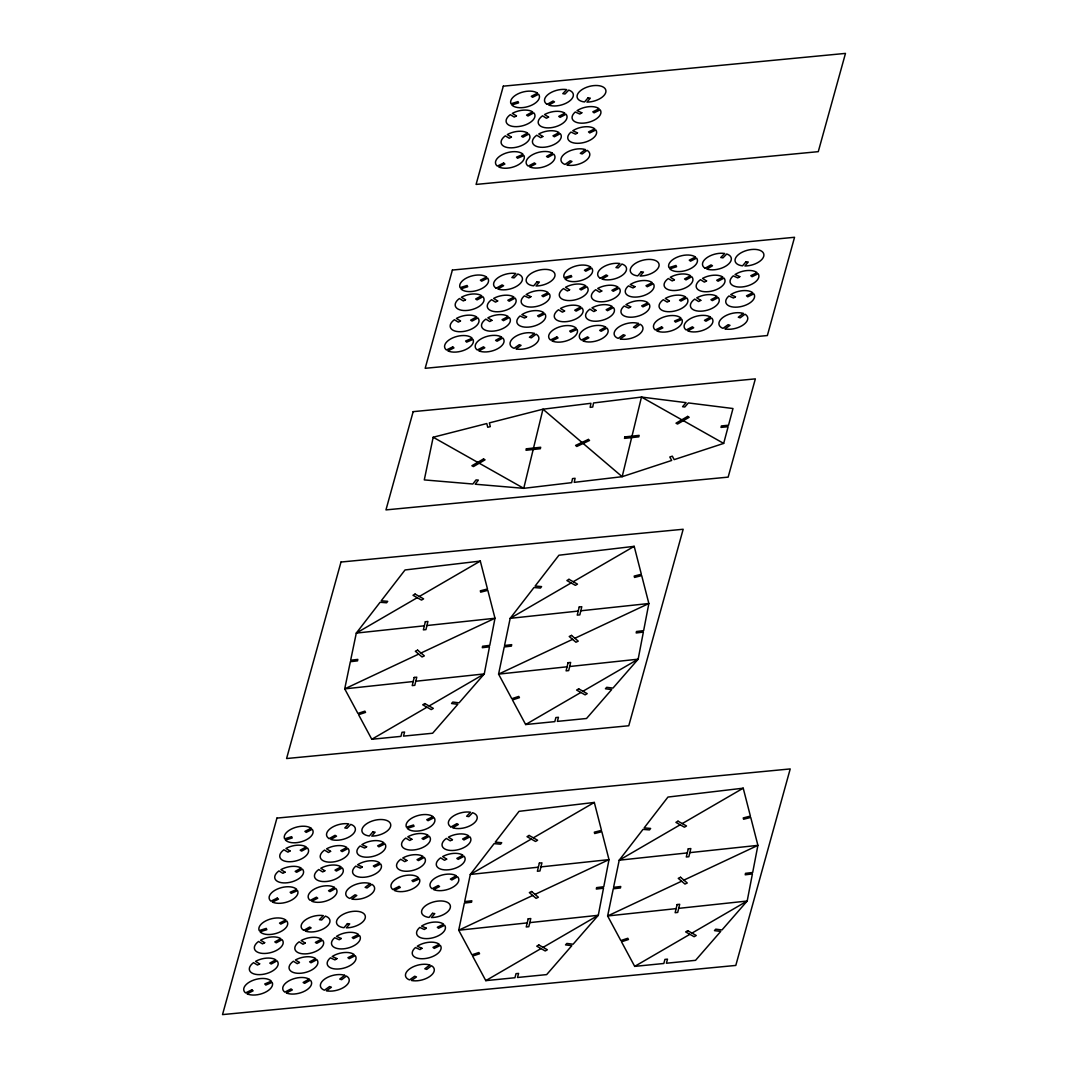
<?xml version="1.0" encoding="UTF-8"?>
<svg xmlns="http://www.w3.org/2000/svg" width="1068" height="1068" viewBox="0 0 1068 1068"><rect width="100%" height="100%" fill="white"/><g stroke="black" fill="none" stroke-linecap="round" stroke-linejoin="round"><path stroke-width="1.5" d="M433.181 437.239L424.29 479.906L472.857 484.018L476.034 479.906L478.371 480.093L475.193 484.218L523.747 488.33L571.66 482.656L572.515 478.597L575.091 478.29L574.25 482.349L622.163 476.688L671.665 460.455L669.81 456.997L672.319 456.169L674.175 459.627L723.677 443.407L728.136 426.693L720.993 427.4L721.394 425.932L728.523 425.224L732.982 408.523L688.366 402.93L684.815 407.015L682.545 406.721L686.097 402.649L641.481 397.069L593.514 402.97L592.74 407.028L590.15 407.349L590.938 403.29L542.971 409.204L489.358 422.888L490.319 426.613L487.742 427.28L486.794 423.542L433.181 437.239L477.703 462.351M631.642 437.613L622.163 476.688L583.168 443.46M632.002 436.144L641.481 397.069L681.811 419.804M533.186 449.494L523.747 488.33L479.238 463.218M533.533 448.026L542.971 409.204L581.953 442.432M417.254 597.693L356.298 633.084L350.651 660.238L357.82 659.397L357.526 660.852L350.357 661.706L344.71 688.86L357.913 713.437L364.882 711.155L365.55 712.396L358.581 714.692L371.784 739.27L400.927 736.373L402.009 732.288L404.585 732.034L403.49 736.119L432.633 733.235L457.825 704.306L451.537 703.518L452.805 702.05L459.093 702.837L484.271 673.921L489.491 646.821L482.309 647.702L482.589 646.247L489.771 645.352L494.991 618.252L487.822 590.337L480.667 592.166L480.32 590.818L487.475 588.989L480.306 561.074L405.039 569.965L381.236 600.777L387.724 601.337L386.576 602.806L380.101 602.259L356.298 633.084L424.356 625.808M419.35 596.465L480.306 561.074M571.126 582.954L510.17 618.345L504.537 645.499L511.706 644.658L511.398 646.113L504.229 646.968L498.582 674.122L511.786 698.699L518.768 696.416L519.435 697.658L512.453 699.954L525.656 724.531L554.799 721.634L555.894 717.549L558.457 717.295L557.376 721.381L586.519 718.497L611.697 689.568L605.409 688.78L606.691 687.311L612.979 688.099L638.157 659.183L643.363 632.082L636.194 632.964L636.475 631.508L643.644 630.614L648.863 603.513L641.694 575.599L634.539 577.428L634.192 576.079L641.347 574.25L634.192 546.335L558.924 555.226L535.121 586.038L541.596 586.586L540.461 588.067L533.973 587.52L510.17 618.345L578.229 611.07M573.236 581.726L634.192 546.335M371.784 739.27L426.973 707.203M429.082 705.988L484.271 673.921L415.786 681.25M525.656 724.531L580.859 692.465M582.954 691.25L638.157 659.183L569.658 666.512M531.263 839.061L470.307 874.452L464.673 901.606L471.842 900.765L471.535 902.22L464.366 903.074L458.719 930.228L471.923 954.805L478.891 952.522L479.559 953.764L472.59 956.06L485.793 980.638L514.936 977.741L516.031 973.656L518.594 973.402L517.499 977.487L546.656 974.603L571.834 945.674L565.546 944.886L566.828 943.431L573.102 944.219L598.294 915.289L603.5 888.189L596.331 889.07L596.611 887.615L603.78 886.72L609 859.62L601.831 831.705L594.676 833.534L594.329 832.186L601.484 830.357L594.315 802.442L519.048 811.333L495.258 842.145L501.733 842.705L500.585 844.187L494.11 843.627L470.307 874.452L538.365 867.176M533.359 837.833L594.315 802.442M680.169 824.79L619.213 860.194L613.566 887.348L620.735 886.493L620.441 887.962L613.272 888.803L607.625 915.97L620.828 940.548L627.797 938.265L628.465 939.506L621.496 941.789L634.699 966.38L663.842 963.483L664.923 959.398L667.5 959.144L666.405 963.229L695.548 960.332L720.74 931.416L714.452 930.629L715.72 929.16L722.008 929.948L747.186 901.032L752.406 873.918L745.224 874.812L745.504 873.344L752.686 872.463L757.906 845.362L750.737 817.434L743.582 819.263L743.235 817.928L750.39 816.099L743.221 788.184L667.954 797.062L644.151 827.887L650.639 828.434L649.491 829.916L643.016 829.369L619.213 860.194L687.271 852.918M682.265 823.575L743.221 788.184M485.793 980.638L540.995 948.571M543.091 947.356L598.294 915.289L529.795 922.619M634.699 966.38L689.888 934.313M691.997 933.098L747.186 901.032L678.701 908.361M547.123 104.357L553.037 101.019L554.532 101.901L548.818 105.131A14.765 7.69 -14.3 0 0 569.377 101.206A14.765 7.69 -14.3 0 0 568.75 90.112L564.999 94.011L562.809 93.65L566.681 89.619A14.765 7.69 -14.3 0 0 548.592 94.077A14.765 7.69 -14.3 0 0 546.963 104.263M496.206 288.24L502.107 284.902L503.615 285.783L497.902 289.027A14.765 7.69 -14.3 0 0 518.461 285.089A14.765 7.69 -14.3 0 0 517.833 273.995L514.082 277.894L511.892 277.533L515.764 273.501A14.765 7.69 -14.3 0 0 497.675 277.96A14.765 7.69 -14.3 0 0 496.046 288.146M600.296 278.281L606.21 274.93L607.705 275.824L601.992 279.055A14.765 7.69 -14.3 0 0 622.551 275.117A14.765 7.69 -14.3 0 0 621.923 264.023L618.172 267.921L615.982 267.561L619.854 263.529A14.765 7.69 -14.3 0 0 601.765 267.988A14.765 7.69 -14.3 0 0 600.136 278.174M705.107 268.242L711.008 264.891L712.503 265.785L706.789 269.016A14.765 7.69 -14.3 0 0 727.348 265.078A14.765 7.69 -14.3 0 0 726.721 253.984L722.969 257.882L720.78 257.522L724.665 253.49A14.765 7.69 -14.3 0 0 706.562 257.949A14.765 7.69 -14.3 0 0 704.947 268.135M329.144 838.634L335.058 835.296L336.553 836.177L330.84 839.408A14.765 7.69 -14.3 0 0 351.399 835.483A14.765 7.69 -14.3 0 0 350.771 824.389L347.02 828.287L344.831 827.927L348.702 823.895A14.765 7.69 -14.3 0 0 330.613 828.354A14.765 7.69 -14.3 0 0 328.984 838.54M450.976 826.966L456.877 823.628L458.372 824.509L452.672 827.74A14.765 7.69 -14.3 0 0 473.231 823.815A14.765 7.69 -14.3 0 0 472.603 812.721L468.852 816.62L466.663 816.259L470.534 812.227A14.765 7.69 -14.3 0 0 452.445 816.686A14.765 7.69 -14.3 0 0 450.816 826.872M303.753 930.361L309.653 927.024L311.148 927.905L305.435 931.136A14.765 7.69 -14.3 0 0 325.994 927.211A14.765 7.69 -14.3 0 0 325.38 916.117L321.628 920.015L319.439 919.655L323.31 915.623A14.765 7.69 -14.3 0 0 305.208 920.082A14.765 7.69 -14.3 0 0 303.592 930.268M537.498 93.17L531.277 96.294L532.585 97.281L538.606 94.251A14.765 7.69 -14.3 0 1 530.382 105.759A14.765 7.69 -14.3 0 1 511.799 104.971L518.594 102.862L518.02 101.593L510.985 103.756A14.765 7.69 -14.3 0 1 519.515 93.156A14.765 7.69 -14.3 0 1 537.284 93.009M486.581 277.053L480.36 280.176L481.668 281.164L487.689 278.134A14.765 7.69 -14.3 0 1 479.465 289.642A14.765 7.69 -14.3 0 1 460.882 288.854L467.677 286.745L467.103 285.476L460.068 287.652A14.765 7.69 -14.3 0 1 468.598 277.039A14.765 7.69 -14.3 0 1 486.367 276.892M590.671 267.08L584.45 270.204L585.758 271.192L591.779 268.161A14.765 7.69 -14.3 0 1 583.555 279.683A14.765 7.69 -14.3 0 1 564.972 278.882L571.767 276.786L571.193 275.504L564.158 277.68A14.765 7.69 -14.3 0 1 572.688 267.08A14.765 7.69 -14.3 0 1 590.457 266.933M695.468 257.041L689.247 260.165L690.555 261.153L696.59 258.122A14.765 7.69 -14.3 0 1 688.366 269.643A14.765 7.69 -14.3 0 1 669.769 268.842L676.578 266.746L675.991 265.465L668.955 267.641A14.765 7.69 -14.3 0 1 677.486 257.041A14.765 7.69 -14.3 0 1 695.255 256.894M311.135 828.247L304.901 831.371L306.222 832.359L312.243 829.329A14.765 7.69 -14.3 0 1 304.02 840.836A14.765 7.69 -14.3 0 1 285.423 840.049L292.231 837.953L291.644 836.671L284.609 838.847A14.765 7.69 -14.3 0 1 293.153 828.247A14.765 7.69 -14.3 0 1 310.921 828.1M432.967 816.579L426.733 819.703L428.054 820.691L434.075 817.661A14.765 7.69 -14.3 0 1 425.852 829.168A14.765 7.69 -14.3 0 1 407.255 828.381L414.064 826.272L413.476 825.003L406.441 827.179A14.765 7.69 -14.3 0 1 414.985 816.566A14.765 7.69 -14.3 0 1 432.74 816.419M285.73 919.975L279.509 923.099L280.817 924.087L286.838 921.057A14.765 7.69 -14.3 0 1 278.614 932.578A14.765 7.69 -14.3 0 1 260.031 931.777L266.826 929.681L266.252 928.399L259.217 930.575A14.765 7.69 -14.3 0 1 267.748 919.975A14.765 7.69 -14.3 0 1 285.516 919.828M418.696 654.097L344.71 688.86L413.209 681.531M420.992 653.015L494.991 618.252L426.933 625.528M572.582 639.358L498.582 674.122L567.081 666.792M574.878 638.277L648.863 603.513L580.805 610.789M532.705 895.465L458.719 930.228L527.218 922.899M535.015 894.383L609 859.62L540.942 866.896M681.611 881.207L607.625 915.97L676.124 908.628M683.907 880.125L757.906 845.362L689.848 852.638M683.346 420.659L723.677 443.407M414.197 677.446L412.221 685.603L414.784 685.336L416.774 677.179L414.197 677.446M568.069 662.707L566.093 670.864L568.67 670.597L570.646 662.44L568.069 662.707M624.847 436.905L624.5 438.374L638.798 436.839L639.145 435.37L624.847 436.905M528.206 918.814L526.23 926.971L528.807 926.704L530.783 918.547L528.206 918.814M677.112 904.556L675.136 912.713L677.699 912.432L679.689 904.276L677.112 904.556M425.344 621.723L423.369 629.88L425.945 629.613L427.921 621.456L425.344 621.723M526.39 448.8L526.03 450.269L540.328 448.734L540.688 447.265L526.39 448.8M579.23 606.984L577.241 615.141L579.817 614.874L581.793 606.717L579.23 606.984M539.353 863.091L537.378 871.261L539.954 870.981L541.93 862.824L539.353 863.091M688.259 848.833L686.283 856.99L688.847 856.723L690.836 848.553L688.259 848.833M340.999 562.035L286.584 758.534L628.772 725.759L683.173 529.261L340.999 562.035M276.932 818.101L222.518 1014.6L735.799 965.432L790.213 768.933L276.932 818.101M413.169 411.647L385.962 509.903L728.149 477.129L755.356 378.873L413.169 411.647M452.378 270.057L425.171 368.313L767.358 335.539L794.552 237.283L452.378 270.057M503.295 86.174L476.088 184.43L818.275 151.656L845.482 53.4L503.295 86.174M588.027 97.882L584.57 101.967A14.765 7.69 -14.3 0 1 583.275 88.831A14.765 7.69 -14.3 0 1 605.796 90.072A14.765 7.69 -14.3 0 1 586.959 102.101L590.31 98.149L588.027 97.882M537.111 281.765L533.653 285.85A14.765 7.69 -14.3 0 1 532.358 272.714A14.765 7.69 -14.3 0 1 554.879 273.955A14.765 7.69 -14.3 0 1 536.043 285.984L539.393 282.032L537.111 281.765M641.201 271.793L637.743 275.878A14.765 7.69 -14.3 0 1 636.448 262.741A14.765 7.69 -14.3 0 1 658.969 263.983A14.765 7.69 -14.3 0 1 640.132 276.011L643.483 272.06L641.201 271.793M746.011 261.753L742.54 265.839A14.765 7.69 -14.3 0 1 741.245 252.702A14.765 7.69 -14.3 0 1 763.767 253.944A14.765 7.69 -14.3 0 1 744.93 265.972L748.281 262.02L746.011 261.753M372.852 831.892L369.381 835.977A14.765 7.69 -14.3 0 1 368.1 822.841A14.765 7.69 -14.3 0 1 390.608 824.082A14.765 7.69 -14.3 0 1 371.784 836.11L375.135 832.159L372.852 831.892M347.447 923.62L343.989 927.705A14.765 7.69 -14.3 0 1 342.694 914.568A14.765 7.69 -14.3 0 1 365.216 915.81A14.765 7.69 -14.3 0 1 346.379 927.838L349.73 923.887L347.447 923.62M432.527 913.327L429.069 917.412A14.765 7.69 -14.3 0 1 427.774 904.276A14.765 7.69 -14.3 0 1 450.282 905.517A14.765 7.69 -14.3 0 1 431.459 917.545L434.809 913.594L432.527 913.327M585.291 149.573L580.338 153.338L582.22 153.966L587.013 150.321A14.765 7.69 -14.3 0 1 585.651 160.761A14.765 7.69 -14.3 0 1 566.988 165.046L571.994 161.482L570.192 160.787L565.012 164.472A14.765 7.69 -14.3 0 1 565.106 153.458A14.765 7.69 -14.3 0 1 585.291 149.573M534.374 333.456L529.408 337.221L531.303 337.848L536.096 334.204A14.765 7.69 -14.3 0 1 534.734 344.644A14.765 7.69 -14.3 0 1 516.071 348.929L521.077 345.364L519.275 344.67L514.095 348.355A14.765 7.69 -14.3 0 1 514.189 337.341A14.765 7.69 -14.3 0 1 534.374 333.456M638.464 323.484L633.498 327.249L635.393 327.889L640.186 324.245A14.765 7.69 -14.3 0 1 638.824 334.671A14.765 7.69 -14.3 0 1 620.161 338.957L625.167 335.392L623.365 334.711L618.185 338.396A14.765 7.69 -14.3 0 1 618.279 327.369A14.765 7.69 -14.3 0 1 638.464 323.484M743.261 313.445L738.308 317.223L740.191 317.85L744.983 314.206A14.765 7.69 -14.3 0 1 743.622 324.632A14.765 7.69 -14.3 0 1 724.958 328.917L729.978 325.353L728.162 324.672L722.983 328.357A14.765 7.69 -14.3 0 1 723.076 317.329A14.765 7.69 -14.3 0 1 743.261 313.445M370.102 883.583L365.149 887.348L367.045 887.975L371.838 884.331A14.765 7.69 -14.3 0 1 370.462 894.77A14.765 7.69 -14.3 0 1 351.813 899.056L356.819 895.491L355.017 894.797L349.823 898.482A14.765 7.69 -14.3 0 1 349.917 887.455A14.765 7.69 -14.3 0 1 370.102 883.583M344.71 975.311L339.757 979.076L341.64 979.703L346.433 976.059A14.765 7.69 -14.3 0 1 345.071 986.498A14.765 7.69 -14.3 0 1 326.407 990.784L331.414 987.219L329.611 986.525L324.432 990.21A14.765 7.69 -14.3 0 1 324.525 979.196A14.765 7.69 -14.3 0 1 344.71 975.311M429.79 965.018L424.824 968.783L426.719 969.41L431.512 965.766A14.765 7.69 -14.3 0 1 430.15 976.205A14.765 7.69 -14.3 0 1 411.487 980.491L416.493 976.926L414.691 976.232L409.511 979.917A14.765 7.69 -14.3 0 1 409.605 968.903A14.765 7.69 -14.3 0 1 429.79 965.018M581.806 112.767L579.831 114.049L575.278 111.993A14.765 7.69 -14.3 0 0 583.982 123.1A14.765 7.69 -14.3 0 0 600.176 109.857L594.075 112.821L592.807 111.82L599.108 108.749A14.765 7.69 -14.3 0 0 577.094 110.631L581.806 112.767M577.494 132.873L575.519 134.167L570.979 132.098A14.765 7.69 -14.3 0 0 579.684 143.219A14.765 7.69 -14.3 0 0 595.864 129.976L589.763 132.939L588.495 131.938L594.796 128.868A14.765 7.69 -14.3 0 0 572.795 130.75L577.494 132.873M530.889 296.65L528.914 297.932L524.361 295.876A14.765 7.69 -14.3 0 0 533.066 306.983A14.765 7.69 -14.3 0 0 549.259 293.74L543.158 296.704L541.89 295.702L548.191 292.632A14.765 7.69 -14.3 0 0 526.177 294.528L530.889 296.65M526.577 316.755L524.602 318.05L520.049 315.994A14.765 7.69 -14.3 0 0 528.767 327.102A14.765 7.69 -14.3 0 0 544.947 313.858L538.846 316.822L537.578 315.821L543.879 312.75A14.765 7.69 -14.3 0 0 521.878 314.633L526.577 316.755M634.979 286.678L633.004 287.959L628.451 285.904A14.765 7.69 -14.3 0 0 637.155 297.011A14.765 7.69 -14.3 0 0 653.349 283.768L647.248 286.745L645.98 285.73L652.281 282.66A14.765 7.69 -14.3 0 0 630.267 284.555L634.979 286.678M630.667 306.796L628.692 308.078L624.153 306.022A14.765 7.69 -14.3 0 0 632.857 317.129A14.765 7.69 -14.3 0 0 649.037 303.886L642.936 306.85L641.668 305.849L647.969 302.778A14.765 7.69 -14.3 0 0 625.968 304.66L630.667 306.796M739.777 276.639L737.801 277.92L733.262 275.864A14.765 7.69 -14.3 0 0 741.966 286.972A14.765 7.69 -14.3 0 0 758.146 273.728L752.046 276.705L750.777 275.691L757.078 272.62A14.765 7.69 -14.3 0 0 735.078 274.516L739.777 276.639M735.465 296.757L733.502 298.039L728.95 295.983A14.765 7.69 -14.3 0 0 737.654 307.09A14.765 7.69 -14.3 0 0 753.834 293.847L747.747 296.811L746.479 295.809L752.78 292.739A14.765 7.69 -14.3 0 0 730.766 294.621L735.465 296.757M366.618 846.777L364.655 848.059L360.103 846.003A14.765 7.69 -14.3 0 0 368.807 857.11A14.765 7.69 -14.3 0 0 384.987 843.867L378.9 846.831L377.631 845.829L383.933 842.759A14.765 7.69 -14.3 0 0 361.918 844.641L366.618 846.777M362.319 866.882L360.343 868.164L355.791 866.108A14.765 7.69 -14.3 0 0 364.495 877.229A14.765 7.69 -14.3 0 0 380.689 863.972L374.588 866.949L373.319 865.948L379.621 862.877A14.765 7.69 -14.3 0 0 357.606 864.76L362.319 866.882M341.226 938.505L339.25 939.787L334.698 937.731A14.765 7.69 -14.3 0 0 343.402 948.838A14.765 7.69 -14.3 0 0 359.596 935.595L353.495 938.558L352.226 937.557L358.528 934.487A14.765 7.69 -14.3 0 0 336.513 936.369L341.226 938.505M336.914 958.61L334.938 959.905L330.399 957.836A14.765 7.69 -14.3 0 0 339.103 968.956A14.765 7.69 -14.3 0 0 355.284 955.713L349.183 958.677L347.914 957.676L354.216 954.605A14.765 7.69 -14.3 0 0 332.215 956.487L336.914 958.61M426.306 928.212L424.33 929.494L419.777 927.438A14.765 7.69 -14.3 0 0 428.482 938.545A14.765 7.69 -14.3 0 0 444.675 925.302L438.574 928.266L437.306 927.264L443.607 924.194A14.765 7.69 -14.3 0 0 421.593 926.09L426.306 928.212M421.994 948.317L420.018 949.612L415.465 947.543A14.765 7.69 -14.3 0 0 424.183 958.663A14.765 7.69 -14.3 0 0 440.363 945.42L434.262 948.384L432.994 947.383L439.295 944.312A14.765 7.69 -14.3 0 0 417.294 946.195L421.994 948.317M483.524 458.96L471.869 465.741L473.404 466.596L485.059 459.827L483.524 458.96M687.645 416.413L675.991 423.182L677.512 424.049L689.18 417.281L687.645 416.413M415.092 594.062L412.996 595.29L421.513 600.096L423.609 598.868L415.092 594.062M568.977 579.323L566.881 580.551L575.385 585.344L577.494 584.129L568.977 579.323M424.824 703.585L422.714 704.8L431.232 709.606L433.341 708.391L424.824 703.585M578.696 688.847L576.6 690.061L585.117 694.867L587.213 693.653L578.696 688.847M529.114 835.443L527.005 836.658L535.522 841.464L537.618 840.236L529.114 835.443M678.006 821.172L675.91 822.387L684.428 827.193L686.524 825.978L678.006 821.172M538.833 944.953L536.737 946.168L545.254 950.974L547.35 949.759L538.833 944.953M687.739 930.695L685.629 931.91L694.147 936.716L696.256 935.488L687.739 930.695M516.431 115.878L514.295 117.079L510.317 114.663A14.765 7.69 -14.3 0 0 509.102 125.263A14.765 7.69 -14.3 0 0 527.832 123.835A14.765 7.69 -14.3 0 0 533.826 112.861L527.992 116.025L526.564 115.104L532.585 111.833A14.765 7.69 -14.3 0 0 512.32 113.395L516.431 115.878M511.412 137.064L509.276 138.253L505.311 135.85A14.765 7.69 -14.3 0 0 504.096 146.45A14.765 7.69 -14.3 0 0 522.813 145.008A14.765 7.69 -14.3 0 0 528.807 134.047L522.973 137.198L521.544 136.277L527.579 133.019A14.765 7.69 -14.3 0 0 507.313 134.568L511.412 137.064M465.514 299.761L463.379 300.962L459.4 298.546A14.765 7.69 -14.3 0 0 458.185 309.146A14.765 7.69 -14.3 0 0 476.915 307.717A14.765 7.69 -14.3 0 0 482.91 296.744L477.076 299.908L475.647 298.987L481.668 295.716A14.765 7.69 -14.3 0 0 461.403 297.278L465.514 299.761M460.495 320.947L458.359 322.135L454.394 319.733A14.765 7.69 -14.3 0 0 453.179 330.332A14.765 7.69 -14.3 0 0 471.896 328.891A14.765 7.69 -14.3 0 0 477.89 317.93L472.056 321.081L470.628 320.16L476.662 316.902A14.765 7.69 -14.3 0 0 456.396 318.451L460.495 320.947M569.604 289.788L567.468 290.99L563.49 288.587A14.765 7.69 -14.3 0 0 562.275 299.173A14.765 7.69 -14.3 0 0 581.005 297.745A14.765 7.69 -14.3 0 0 587 286.785L581.166 289.935L579.737 289.014L585.758 285.757A14.765 7.69 -14.3 0 0 565.493 287.305L569.604 289.788M564.585 310.975L562.449 312.163L558.484 309.76A14.765 7.69 -14.3 0 0 557.269 320.36A14.765 7.69 -14.3 0 0 575.986 318.918A14.765 7.69 -14.3 0 0 581.98 307.958L576.146 311.122L574.717 310.201L580.752 306.93A14.765 7.69 -14.3 0 0 560.486 308.478L564.585 310.975M674.402 279.749L672.266 280.951L668.288 278.548A14.765 7.69 -14.3 0 0 667.086 289.134A14.765 7.69 -14.3 0 0 685.803 287.706A14.765 7.69 -14.3 0 0 691.797 276.745L685.963 279.896L684.535 278.975L690.555 275.718A14.765 7.69 -14.3 0 0 670.303 277.266L674.402 279.749M669.396 300.936L667.246 302.124L663.281 299.721A14.765 7.69 -14.3 0 0 662.067 310.321A14.765 7.69 -14.3 0 0 680.783 308.879A14.765 7.69 -14.3 0 0 686.777 297.919L680.957 301.083L679.528 300.161L685.549 296.891A14.765 7.69 -14.3 0 0 665.284 298.439L669.396 300.936M290.055 850.956L287.919 852.157L283.954 849.754A14.765 7.69 -14.3 0 0 282.74 860.341A14.765 7.69 -14.3 0 0 301.456 858.912A14.765 7.69 -14.3 0 0 307.451 847.952L301.617 851.103L300.188 850.181L306.222 846.924A14.765 7.69 -14.3 0 0 285.957 848.473L290.055 850.956M285.049 872.142L282.913 873.33L278.935 870.927A14.765 7.69 -14.3 0 0 277.733 881.527A14.765 7.69 -14.3 0 0 296.45 880.085A14.765 7.69 -14.3 0 0 302.444 869.125L296.61 872.289L295.182 871.368L301.203 868.097A14.765 7.69 -14.3 0 0 280.937 869.646L285.049 872.142M411.888 839.288L409.752 840.489L405.787 838.073A14.765 7.69 -14.3 0 0 404.572 848.673A14.765 7.69 -14.3 0 0 423.288 847.244A14.765 7.69 -14.3 0 0 429.283 836.271L423.449 839.435L422.02 838.514L428.054 835.243A14.765 7.69 -14.3 0 0 407.789 836.805L411.888 839.288M406.881 860.474L404.745 861.662L400.767 859.259A14.765 7.69 -14.3 0 0 399.552 869.859A14.765 7.69 -14.3 0 0 418.282 868.418A14.765 7.69 -14.3 0 0 424.276 857.457L418.442 860.608L417.014 859.687L423.035 856.429A14.765 7.69 -14.3 0 0 402.769 857.978L406.881 860.474M264.664 942.684L262.528 943.885L258.549 941.482A14.765 7.69 -14.3 0 0 257.335 952.069A14.765 7.69 -14.3 0 0 276.065 950.64A14.765 7.69 -14.3 0 0 282.059 939.68L276.225 942.83L274.796 941.909L280.817 938.652A14.765 7.69 -14.3 0 0 260.552 940.2L264.664 942.684M259.644 963.87L257.508 965.058L253.543 962.655A14.765 7.69 -14.3 0 0 252.328 973.255A14.765 7.69 -14.3 0 0 271.045 971.813A14.765 7.69 -14.3 0 0 277.039 960.853L271.205 964.017L269.777 963.096L275.811 959.825A14.765 7.69 -14.3 0 0 255.546 961.374L259.644 963.87M552.436 153.138L546.496 156.462L547.977 157.356L553.718 154.139A14.765 7.69 -14.3 0 1 548.391 164.953A14.765 7.69 -14.3 0 1 529.755 166.968L535.722 163.911L534.374 162.937L528.206 166.101A14.765 7.69 -14.3 0 1 532.718 154.593A14.765 7.69 -14.3 0 1 552.436 153.138M501.519 337.021L495.579 340.345L497.061 341.239L502.801 338.022A14.765 7.69 -14.3 0 1 497.474 348.836A14.765 7.69 -14.3 0 1 478.838 350.851L484.805 347.794L483.457 346.82L477.289 349.997A14.765 7.69 -14.3 0 1 481.801 338.476A14.765 7.69 -14.3 0 1 501.519 337.021M605.609 327.048L599.669 330.372L601.15 331.267L606.891 328.063A14.765 7.69 -14.3 0 1 601.564 338.863A14.765 7.69 -14.3 0 1 582.928 340.879L588.895 337.822L587.547 336.861L581.379 340.024A14.765 7.69 -14.3 0 1 585.891 328.517A14.765 7.69 -14.3 0 1 605.609 327.048M710.407 317.009L704.466 320.333L705.948 321.228L711.688 318.024A14.765 7.69 -14.3 0 1 706.362 328.824A14.765 7.69 -14.3 0 1 687.725 330.84L693.693 327.783L692.358 326.821L686.177 329.985A14.765 7.69 -14.3 0 1 690.689 318.478A14.765 7.69 -14.3 0 1 710.407 317.009M334.458 887.415L328.517 890.739L329.999 891.633L335.739 888.416A14.765 7.69 -14.3 0 1 330.412 899.229A14.765 7.69 -14.3 0 1 311.776 901.245L317.743 898.188L316.408 897.213L310.227 900.377A14.765 7.69 -14.3 0 1 314.74 888.87A14.765 7.69 -14.3 0 1 334.458 887.415M456.29 875.747L450.349 879.071L451.831 879.965L457.571 876.748A14.765 7.69 -14.3 0 1 452.245 887.561A14.765 7.69 -14.3 0 1 433.608 889.577L439.575 886.52L438.227 885.546L432.059 888.71A14.765 7.69 -14.3 0 1 436.572 877.202A14.765 7.69 -14.3 0 1 456.29 875.747M309.066 979.142L303.125 982.467L304.594 983.361L310.347 980.144A14.765 7.69 -14.3 0 1 305.021 990.957A14.765 7.69 -14.3 0 1 286.371 992.973L292.352 989.916L291.003 988.941L284.822 992.119A14.765 7.69 -14.3 0 1 289.335 980.598A14.765 7.69 -14.3 0 1 309.066 979.142M548.578 117.066L546.429 118.254L542.531 115.811A14.765 7.69 -14.3 0 0 541.062 126.424A14.765 7.69 -14.3 0 0 559.672 125.17A14.765 7.69 -14.3 0 0 566.04 114.236L560.113 117.333L558.738 116.385L564.852 113.181A14.765 7.69 -14.3 0 0 544.546 114.543L548.578 117.066M542.824 136.49L540.662 137.679L536.763 135.236A14.765 7.69 -14.3 0 0 535.295 145.849A14.765 7.69 -14.3 0 0 553.905 144.607A14.765 7.69 -14.3 0 0 560.273 133.66L554.345 136.771L552.97 135.81L559.085 132.606A14.765 7.69 -14.3 0 0 538.779 133.967L542.824 136.49M497.661 300.949L495.512 302.137L491.6 299.694A14.765 7.69 -14.3 0 0 490.145 310.307A14.765 7.69 -14.3 0 0 508.755 309.053A14.765 7.69 -14.3 0 0 515.123 298.119L509.196 301.216L507.821 300.268L513.935 297.064A14.765 7.69 -14.3 0 0 493.63 298.426L497.661 300.949M491.894 320.373L489.745 321.561L485.847 319.118A14.765 7.69 -14.3 0 0 484.378 329.732A14.765 7.69 -14.3 0 0 502.988 328.49A14.765 7.69 -14.3 0 0 509.356 317.543L503.429 320.654L502.053 319.706L508.168 316.488A14.765 7.69 -14.3 0 0 487.862 317.85L491.894 320.373M601.751 290.977L599.602 292.165L595.69 289.722A14.765 7.69 -14.3 0 0 594.235 300.335A14.765 7.69 -14.3 0 0 612.845 299.093A14.765 7.69 -14.3 0 0 619.213 288.146L613.286 291.257L611.911 290.309L618.025 287.092A14.765 7.69 -14.3 0 0 597.72 288.453L601.751 290.977M595.984 310.414L593.835 311.589L589.936 309.146A14.765 7.69 -14.3 0 0 588.468 319.759A14.765 7.69 -14.3 0 0 607.078 318.518A14.765 7.69 -14.3 0 0 613.446 307.584L607.518 310.681L606.143 309.733L612.258 306.529A14.765 7.69 -14.3 0 0 591.952 307.878L595.984 310.414M706.562 280.937L704.399 282.126L700.501 279.683A14.765 7.69 -14.3 0 0 699.033 290.296A14.765 7.69 -14.3 0 0 717.643 289.054A14.765 7.69 -14.3 0 0 724.011 278.107L718.083 281.218L716.708 280.27L722.822 277.053A14.765 7.69 -14.3 0 0 702.517 278.414L706.562 280.937M700.795 300.375L698.632 301.55L694.734 299.107A14.765 7.69 -14.3 0 0 693.265 309.72A14.765 7.69 -14.3 0 0 711.875 308.478A14.765 7.69 -14.3 0 0 718.243 297.545L712.329 300.642L710.941 299.694L717.069 296.49A14.765 7.69 -14.3 0 0 696.75 297.839L700.795 300.375M330.599 851.343L328.45 852.531L324.552 850.088A14.765 7.69 -14.3 0 0 323.083 860.701A14.765 7.69 -14.3 0 0 341.693 859.446A14.765 7.69 -14.3 0 0 348.061 848.513L342.134 851.61L340.759 850.662L346.873 847.458A14.765 7.69 -14.3 0 0 326.568 848.82L330.599 851.343M324.846 870.767L322.683 871.955L318.785 869.512A14.765 7.69 -14.3 0 0 317.316 880.125A14.765 7.69 -14.3 0 0 335.926 878.884A14.765 7.69 -14.3 0 0 342.294 867.937L336.38 871.047L334.992 870.086L341.106 866.882A14.765 7.69 -14.3 0 0 320.8 868.244L324.846 870.767M452.431 839.675L450.282 840.863L446.371 838.42A14.765 7.69 -14.3 0 0 444.915 849.033A14.765 7.69 -14.3 0 0 463.525 847.778A14.765 7.69 -14.3 0 0 469.893 836.845L463.966 839.942L462.591 838.994L468.705 835.79A14.765 7.69 -14.3 0 0 448.4 837.152L452.431 839.675M446.664 859.099L444.515 860.287L440.617 857.844A14.765 7.69 -14.3 0 0 439.148 868.458A14.765 7.69 -14.3 0 0 457.758 867.203A14.765 7.69 -14.3 0 0 464.126 856.269L458.199 859.366L456.824 858.418L462.938 855.214A14.765 7.69 -14.3 0 0 442.633 856.576L446.664 859.099M305.208 943.071L303.045 944.259L299.147 941.816A14.765 7.69 -14.3 0 0 297.678 952.429A14.765 7.69 -14.3 0 0 316.302 951.174A14.765 7.69 -14.3 0 0 322.656 940.24L316.742 943.338L315.354 942.39L321.481 939.186A14.765 7.69 -14.3 0 0 301.163 940.548L305.208 943.071M299.44 962.495L297.291 963.683L293.38 961.24A14.765 7.69 -14.3 0 0 291.924 971.853A14.765 7.69 -14.3 0 0 310.534 970.612A14.765 7.69 -14.3 0 0 316.889 959.665L310.975 962.775L309.6 961.814L315.714 958.61A14.765 7.69 -14.3 0 0 295.409 959.972L299.44 962.495M503.615 163.03L497.328 166.101A14.765 7.69 -14.3 0 1 503.442 154.086A14.765 7.69 -14.3 0 1 523.106 154.353L516.511 157.143L517.566 158.251L523.947 155.541A14.765 7.69 -14.3 0 1 516.378 165.807A14.765 7.69 -14.3 0 1 498.809 167.008L504.897 164.031L503.615 163.03M452.699 346.913L446.411 349.984A14.765 7.69 -14.3 0 1 452.512 337.982A14.765 7.69 -14.3 0 1 472.189 338.236L465.595 341.026L466.649 342.134L473.031 339.424A14.765 7.69 -14.3 0 1 465.461 349.69A14.765 7.69 -14.3 0 1 447.892 350.891L453.98 347.914L452.699 346.913M556.788 336.941L550.501 340.011A14.765 7.69 -14.3 0 1 556.602 328.01A14.765 7.69 -14.3 0 1 576.279 328.263L569.685 331.067L570.739 332.161L577.12 329.451A14.765 7.69 -14.3 0 1 569.551 339.717A14.765 7.69 -14.3 0 1 551.982 340.919L558.07 337.942L556.788 336.941M661.586 326.901L655.298 329.972A14.765 7.69 -14.3 0 1 661.412 317.97A14.765 7.69 -14.3 0 1 681.077 318.224L674.482 321.027L675.537 322.122L681.918 319.412A14.765 7.69 -14.3 0 1 674.349 329.678A14.765 7.69 -14.3 0 1 656.78 330.88L662.868 327.903L661.586 326.901M277.253 898.108L270.952 901.178A14.765 7.69 -14.3 0 1 277.066 889.177A14.765 7.69 -14.3 0 1 296.744 889.43L290.136 892.234L291.19 893.329L297.572 890.619A14.765 7.69 -14.3 0 1 290.015 900.885A14.765 7.69 -14.3 0 1 272.433 902.086L278.521 899.109L277.253 898.108M399.085 886.44L392.784 889.51A14.765 7.69 -14.3 0 1 398.898 877.509A14.765 7.69 -14.3 0 1 418.563 877.762L411.968 880.553L413.022 881.661L419.404 878.951A14.765 7.69 -14.3 0 1 411.847 889.217A14.765 7.69 -14.3 0 1 394.266 890.418L400.353 887.441L399.085 886.44M251.848 989.836L245.56 992.906A14.765 7.69 -14.3 0 1 251.661 980.905A14.765 7.69 -14.3 0 1 271.339 981.158L264.744 983.962L265.798 985.056L272.18 982.346A14.765 7.69 -14.3 0 1 264.61 992.613A14.765 7.69 -14.3 0 1 247.042 993.814L253.129 990.837L251.848 989.836M588.348 439.429L575.572 445.423L576.787 446.464L589.563 440.457L588.348 439.429M417.628 650.145L415.332 651.226L422.06 656.967L424.356 655.885L417.628 650.145M571.514 635.407L569.204 636.488L575.946 642.228L578.242 641.147L571.514 635.407M531.637 891.513L529.341 892.594L536.069 898.335L538.379 897.254L531.637 891.513M680.543 877.255L678.247 878.337L684.975 884.064L687.271 882.996L680.543 877.255"/></g></svg>
